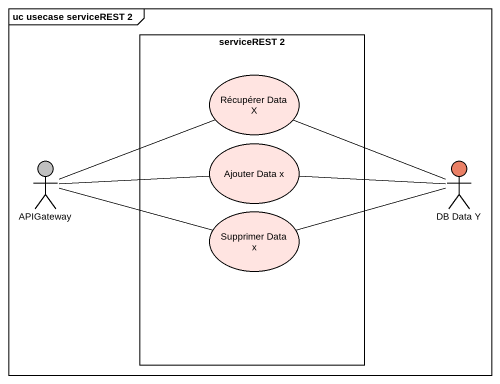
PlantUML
@startuml
mainframe uc usecase serviceREST 2
rectangle "serviceREST 2" as serviceREST_2 {
  usecase "Récupérer Data X" as Récupérer_Data_X #FFE4E1
  usecase "Ajouter Data x" as Ajouter_Data_x #FFE4E1
  usecase "Supprimer Data x" as Supprimer_Data_x #FFE4E1
}
actor APIGateway #C0C0C0
actor "DB Data Y" as DB_Data_Y #EA8066
Récupérer_Data_X -right- DB_Data_Y
Ajouter_Data_x -right- DB_Data_Y
APIGateway -right- Récupérer_Data_X
APIGateway -right- Ajouter_Data_x
APIGateway -right- Supprimer_Data_x
Supprimer_Data_x -right- DB_Data_Y
@enduml
